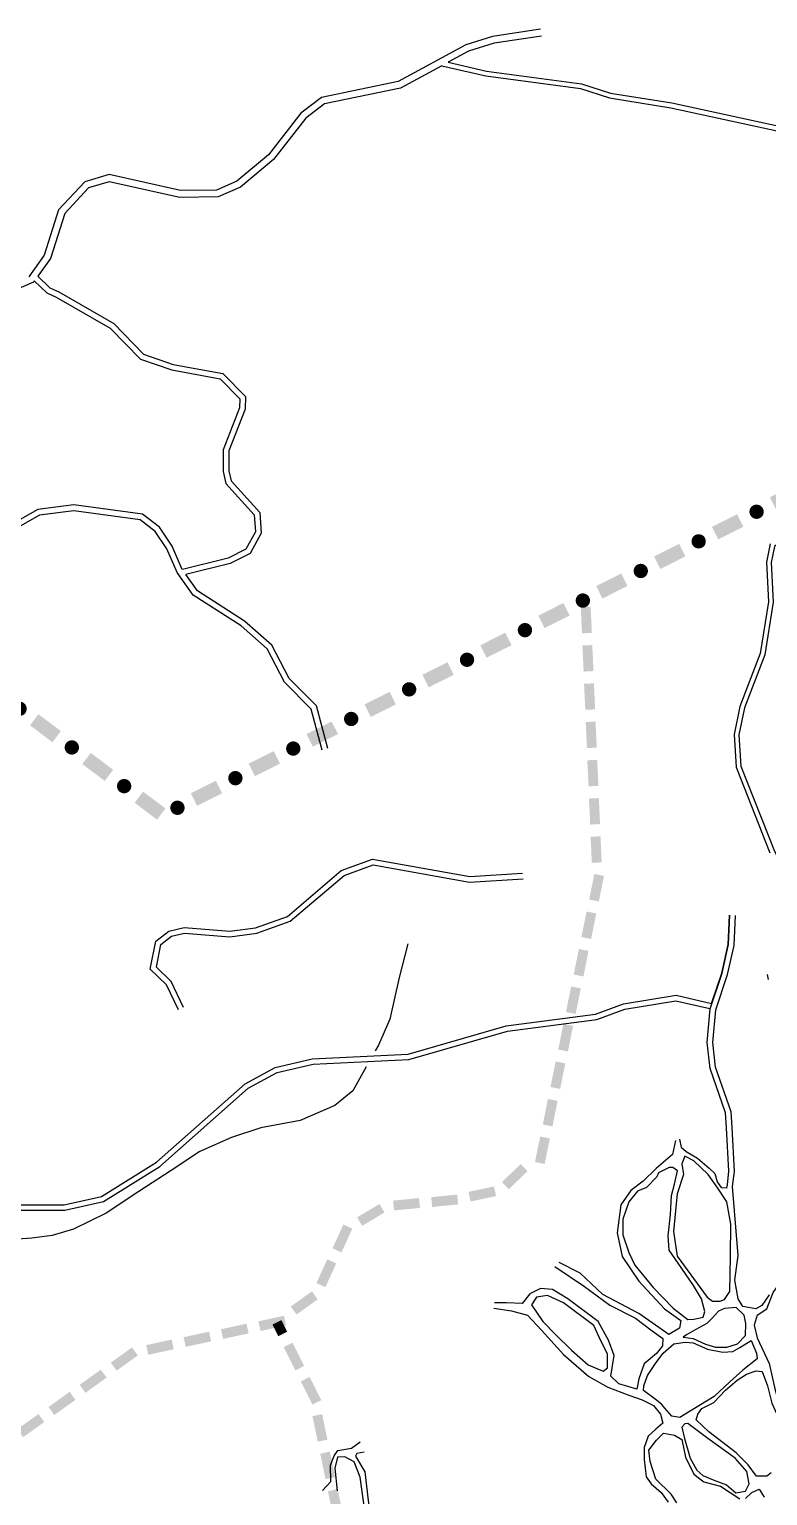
# Model space of a CAD drawing. Extents: x 682046 to 690153, y 7551609 to 7556947.
# Drawn here: x 685590 to 686558, y 7554313 to 7556233 of the extents above; entities that cross this region are included whole.
import ezdxf

# ---------------------------------------------------------------- set-up
doc = ezdxf.new("R2010")
doc.units = 0
doc.header["$LTSCALE"] = 80
doc.header["$MEASUREMENT"] = 0
for name, color, linetype in [('LIMITE-BACIA', 3, 'CONTINUOUS'), ('LIMITE-PROJETO', 1, 'CONTINUOUS'), ('RIO', 4, 'CONTINUOUS'), ('RUA', 7, 'CONTINUOUS')]:
    doc.layers.add(name, color=color, linetype=linetype)

# ---------------------------------------------------------------- blocks, each defined once
blk = doc.blocks.new('C')
at = {"layer": 'LIMITE-BACIA'}
blk.add_solid([(-33.924369, -12.897837), (-34.049212, 12.897837), (34.174054, -12.568263), (34.049212, 13.227411)], dxfattribs=at)
blk = doc.blocks.new('G1')
at = {"layer": 'LIMITE-BACIA', "xscale": 0.5, "yscale": 0.5, "zscale": 0.5}
blk.add_blockref('C', (-0.062421, 0), dxfattribs=at)
blk = doc.blocks.new('R')
at = {"layer": 'LIMITE-PROJETO', "const_width": 18.7}
blk.add_lwpolyline([(-75.231719, 0.286312, 1), (-93.931208, 0.424584, 1)], format="xyb", close=True, dxfattribs=at)
at = {"layer": 'LIMITE-PROJETO'}
blk.add_solid([(36.916794, 17.721334), (36.646701, -18.805257), (-36.376609, 18.263295), (-36.646701, -18.263295)], dxfattribs=at)
blk = doc.blocks.new('R1')
at = {"layer": 'LIMITE-BACIA', "xscale": 0.5, "yscale": 0.5, "zscale": 0.5}
blk.add_blockref('R', (0, 0.270981), dxfattribs=at)

msp = doc.modelspace()

# ---------------------------------------------------------------- linework, layer by layer
at = {"layer": 'LIMITE-BACIA'}
msp.add_solid([(685908.975464, 7554537.095438), (685920.510122, 7554542.936795), (685916.530554, 7554521.962687), (685928.065211, 7554527.804044)], dxfattribs=at)
at = {"layer": 'RIO'}
for points in [[(686086.081595, 7555035.549229), (686075.030751, 7554991.638301), (686062.59493, 7554936.909315), (686047.633171, 7554902.869611), (686043.543348, 7554895.55078)], [(686031.830516, 7554874.590401), (686014.286488, 7554843.194968), (685990.790438, 7554823.858155), (685945.180448, 7554804.521343), (685893.477626, 7554794.824133), (685855.074376, 7554782.226411), (685813.723068, 7554763.676434), (685776.102942, 7554738.795455), (685733.738979, 7554711.520101), (685690.870264, 7554682.975645), (685648.024531, 7554662.257634), (685620.382115, 7554653.970426), (685593.547023, 7554650.105709), (685563.516113, 7554648.162337)]]:
    msp.add_lwpolyline(points, dxfattribs=at)
at = {"layer": 'RUA', "linetype": 'CONTINUOUS'}
for points in [[(686260.247444, 7556232.894754), (686197.3214, 7556223.386084), (686162.190271, 7556212.496577), (686073.597425, 7556164.571093), (685973.040034, 7556143.778595), (685946.024322, 7556123.034244), (685903.834834, 7556068.748458), (685862.114397, 7556033.911647), (685835.760749, 7556022.462018), (685788.334886, 7556021.924456), (685694.738569, 7556042.685924), (685662.935469, 7556033.351063), (685628.743136, 7555996.564058), (685609.951379, 7555937.113985), (685589.761775, 7555908.958343)], [(686261.591337, 7556224.001199), (686199.336255, 7556214.593918), (686165.694907, 7556204.166194), (686139.024269, 7556189.738356)], [(686130.585415, 7556185.173245), (686076.713838, 7556156.030695), (685976.881645, 7556135.388148), (685952.417853, 7556116.603321), (685910.342782, 7556062.464757), (685866.885755, 7556026.177883), (685837.678939, 7556013.488664), (685787.399679, 7556012.918759), (685695.050652, 7556033.403554), (685667.840664, 7556025.416865), (685636.709345, 7555991.923159), (685618.095813, 7555933.036924), (685601.278936, 7555909.584756)], [(686130.585415, 7556185.173245), (686188.378756, 7556171.96864), (686312.397948, 7556155.527165), (686350.476207, 7556143.099476), (686430.851419, 7556130.303475), (686620.553971, 7556089.1187)], [(686139.024269, 7556189.738356), (686189.502114, 7556178.205193), (686313.807768, 7556161.725742), (686351.965057, 7556149.272259), (686432.021447, 7556136.527016), (686623.132013, 7556095.036558), (686690.5246, 7556048.144142), (686712.057403, 7556013.552566), (686718.326152, 7555936.538572), (686689.373353, 7555804.387403), (686705.17055, 7555717.567085), (686701.550475, 7555693.908601), (686701.653205, 7555691.968906)], [(685596.854729, 7555903.414928), (685595.60599, 7555901.673485), (685546.134547, 7555880.552444), (685492.527604, 7555868.907155), (685467.768945, 7555850.719826), (685456.31803, 7555837.626076), (685415.479139, 7555767.327091), (685392.556802, 7555751.327803), (685362.433523, 7555730.41344), (685329.78772, 7555715.852174), (685308.23284, 7555701.060612), (685284.09496, 7555673.482825), (685260.113983, 7555647.981306), (685234.847439, 7555620.082516), (685214.456172, 7555606.695739), (685197.368697, 7555596.680492)], [(685596.854729, 7555903.414928), (685613.036652, 7555887.985354), (685625.325624, 7555882.317151), (685696.267466, 7555841.651951), (685735.991683, 7555800.983994), (685777.024205, 7555786.990339), (685840.248984, 7555775.289702), (685865.941179, 7555749.081649), (685865.748255, 7555737.252979), (685844.30724, 7555682.462836), (685844.180281, 7555654.090132), (685847.899507, 7555638.346336), (685885.102545, 7555597.200934), (685886.584459, 7555575.060502), (685874.108948, 7555552.218608), (685850.916131, 7555540.68081), (685791.038367, 7555525.703396)], [(685601.278936, 7555909.584756), (685617.320463, 7555894.28905), (685628.776311, 7555889.00512), (685700.914446, 7555847.654181), (685740.116444, 7555807.52085), (685778.931782, 7555794.28334), (685843.954091, 7555782.250044), (685873.509784, 7555752.100919), (685873.243515, 7555735.775246), (685851.819256, 7555681.027922), (685851.702563, 7555654.949527), (685854.772217, 7555641.955427), (685892.429812, 7555600.307299), (685894.232247, 7555573.378137), (685879.574174, 7555546.540107), (685853.533225, 7555533.585439), (685795.358172, 7555519.03393)], [(686702.275917, 7555680.211189), (686706.57365, 7555599.063749), (686692.31269, 7555558.498317), (686676.196406, 7555541.916056), (686647.032571, 7555532.515794), (686600.634822, 7555573.09215), (686588.621977, 7555574.277024), (686566.597595, 7555555.847086), (686562.38824, 7555535.019576), (686565.07814, 7555483.024686), (686553.969691, 7555414.17548), (686527.375387, 7555344.698955), (686520.045867, 7555309.290087), (686522.784013, 7555268.381017), (686566.477559, 7555157.127298), (686596.058578, 7555099.459945)], [(685790.711236, 7555525.563932), (685777.3573, 7555556.30073), (685760.707533, 7555580.905582), (685738.737335, 7555598.168345), (685648.735004, 7555610.386557), (685601.37765, 7555604.407544), (685544.555334, 7555572.403922), (685528.559378, 7555555.945468), (685526.95415, 7555524.044021), (685536.446168, 7555496.711026), (685554.709036, 7555468.607866), (685559.354472, 7555451.437792), (685553.515097, 7555419.006661), (685542.432654, 7555396.707811), (685519.561377, 7555374.040307), (685483.732229, 7555357.573091), (685416.120761, 7555345.445107)], [(685974.065317, 7555289.166637), (685959.746271, 7555343.053909), (685924.473172, 7555378.308345), (685901.935679, 7555421.921998), (685867.706264, 7555451.856745), (685805.089606, 7555492.123546), (685783.992967, 7555521.769123), (685770.602625, 7555552.589716), (685755.023728, 7555575.612049), (685735.637068, 7555590.844834), (685648.698857, 7555602.647078), (685603.832157, 7555596.982519), (685549.286415, 7555566.261115), (685536.078323, 7555552.671131), (685534.693522, 7555525.150331), (685543.389329, 7555500.110088), (685561.801444, 7555471.777263), (685567.212808, 7555451.776233), (685560.87386, 7555416.570546), (685548.738413, 7555392.152959), (685523.999356, 7555367.634315), (685486.04902, 7555350.192193), (685417.475678, 7555337.891671)], [(686560.832727, 7555559.277053), (686556.025321, 7555535.490435), (686558.72176, 7555483.369151), (686547.824437, 7555415.828494), (686521.280511, 7555346.483576), (686513.672281, 7555309.728262), (686516.533541, 7555266.979802), (686560.653588, 7555154.640116)], [(685981.48194, 7555291.137399), (685966.632355, 7555347.021267), (685930.74257, 7555382.892061), (685908.08431, 7555426.739419), (685872.332523, 7555458.005531), (685810.484435, 7555497.778088), (685795.358172, 7555519.03393)], [(685785.747154, 7554949.275953), (685770.072842, 7554981.945909), (685748.777668, 7555002.642668), (685755.926129, 7555039.071339), (685773.304342, 7555052.415415), (685793.0423, 7555057.078201), (685852.88278, 7555052.067548), (685886.747712, 7555056.612153), (685928.473659, 7555071.613553), (685998.914345, 7555131.737717), (686040.128748, 7555146.555206), (686167.47717, 7555123.596082), (686236.70159, 7555128.229444)], [(685792.373836, 7554952.455286), (685776.133605, 7554986.304786), (685756.75716, 7555005.136735), (685762.603989, 7555034.932271), (685776.529417, 7555045.625084), (685793.594173, 7555049.656367), (685853.067085, 7555044.676492), (685888.499375, 7555049.431432), (685932.223933, 7555065.151378), (686002.664619, 7555125.275542), (686040.762468, 7555138.972561), (686167.064391, 7555116.202106), (686237.192439, 7555120.89595)], [(685475.063747, 7554676.525123), (685499.838068, 7554685.096426), (685551.760044, 7554694.004612), (685636.048384, 7554694.026917), (685684.83808, 7554705.031006), (685756.899887, 7554749.726389), (685872.994484, 7554852.310016), (685912.408659, 7554873.668146), (685961.007621, 7554885.148894), (686086.515535, 7554891.341292), (686215.295024, 7554928.097278), (686332.226073, 7554943.387621), (686368.875347, 7554957.043741), (686437.701017, 7554968.29957), (686484.272472, 7554957.46353)], [(685477.365777, 7554669.871382), (685501.596044, 7554678.254456), (685552.360571, 7554686.96406), (685636.833441, 7554686.986414), (685687.542569, 7554698.423414), (685761.116304, 7554744.05655), (685877.054854, 7554846.50229), (685914.939271, 7554867.031461), (685961.998697, 7554878.148518), (686087.670239, 7554884.348988), (686216.72548, 7554921.183679), (686333.93354, 7554936.510245), (686370.689825, 7554950.206239), (686437.462411, 7554961.126304), (686482.032111, 7554950.756023)], [(686562.5059, 7554343.167232), (686556.855887, 7554338.828799), (686543.302238, 7554338.54664), (686532.399181, 7554353.377452), (686516.468757, 7554369.286342), (686480.662292, 7554396.596237), (686464.027156, 7554412.457959), (686466.374752, 7554419.68808), (686471.541297, 7554427.106881), (686487.278749, 7554435.233193), (686502.497769, 7554451.105095), (686517.905334, 7554464.160446), (686530.11915, 7554472.050912), (686542.568616, 7554476.420681), (686550.414909, 7554475.531255), (686557.325242, 7554456.896731), (686563.007476, 7554434.286853), (686578.009137, 7554401.697304), (686587.875303, 7554381.55346)], [(686438.627766, 7554303.5809), (686431.483995, 7554315.126834), (686411.04242, 7554334.97755), (686403.84928, 7554357.83694), (686402.154837, 7554372.576782), (686411.877425, 7554385.958923), (686421.178058, 7554395.069001), (686435.5083, 7554392.491664), (686445.093925, 7554386.767588), (686450.172879, 7554363.76669), (686460.889628, 7554341.143144), (686474.281721, 7554331.430049), (686495.894883, 7554325.803681), (686521.081049, 7554309.099702)], [(686528.833056, 7554309.618564), (686536.818499, 7554317.22604), (686546.78472, 7554321.653615), (686553.127751, 7554311.107171)]]:
    msp.add_lwpolyline(points, dxfattribs=at)
at = {"layer": 'RUA'}
for points in [[(686504.446657, 7554716.057888), (686505.319625, 7554719.896007), (686506.916578, 7554737.91252), (686503.842748, 7554794.775388), (686502.528666, 7554814.408347), (686482.366514, 7554872.55386), (686478.543159, 7554906.460573), (686482.5159, 7554950.546098), (686498.111486, 7554997.238358), (686506.447976, 7555034.623658), (686508.255431, 7555073.023721)], [(686484.272472, 7554957.46353), (686497.604597, 7554997.379123), (686505.925316, 7555034.693699), (686507.730638, 7555073.048423)], [(686559.698974, 7554575.893496), (686550.251961, 7554561.921537), (686542.377819, 7554557.689034), (686525.101138, 7554560.979212), (686519.241858, 7554570.962326), (686514.60142, 7554595.397831), (686519.061316, 7554627.378447), (686511.609892, 7554718.05293), (686514.245642, 7554737.619583), (686511.13214, 7554795.21634), (686509.749447, 7554815.874373), (686489.532101, 7554874.179061), (686485.882729, 7554906.542835), (686489.712464, 7554949.041412), (686505.157108, 7554995.281761), (686513.712803, 7555033.650095), (686515.549922, 7555072.680376)], [(686557.123797, 7554995.602996), (686558.306519, 7554989.012335)], [(686436.780428, 7554778.330686), (686433.176753, 7554759.986415), (686411.455336, 7554741.63632), (686394.463452, 7554724.809675), (686378.352382, 7554712.869476), (686365.128801, 7554693.881296), (686360.326431, 7554657.3537), (686367.227271, 7554626.436894), (686388.71881, 7554594.082947), (686422.556907, 7554557.727896), (686444.125071, 7554542.275306), (686442.363444, 7554532.502416), (686428.416096, 7554524.327638), (686389.128487, 7554551.869825), (686341.584297, 7554576.445648), (686311.916596, 7554604.63172), (686284.416406, 7554618.480425)], [(686442.203122, 7554779.825981), (686444.180862, 7554769.336755), (686450.927007, 7554763.840187), (686465.971079, 7554755.075245), (686480.874901, 7554742.05228), (686488.580968, 7554734.920492), (686491.43362, 7554724.064965), (686496.599752, 7554716.763172), (686504.72779, 7554716.032619)], [(686278.725639, 7554613.272038), (686317.932829, 7554586.931334), (686350.96674, 7554562.591168), (686384.720627, 7554545.540441), (686406.369211, 7554528.886341), (686420.320351, 7554518.958279), (686419.761213, 7554509.265875), (686411.987143, 7554499.090558), (686395.956491, 7554485.948875), (686388.825771, 7554466.161639), (686386.102912, 7554452.703788), (686362.692701, 7554459.584998), (686352.349026, 7554469.754516), (686356.592257, 7554496.589707), (686349.212696, 7554516.612626), (686335.49902, 7554541.03905), (686296.050573, 7554570.984231), (686275.926154, 7554582.912831), (686260.132966, 7554584.269512), (686246.105198, 7554577.296242), (686236.08699, 7554564.556961), (686215.483848, 7554565.5917), (686199.771081, 7554565.746871)], [(686543.918164, 7554549.629866), (686556.740682, 7554557.979788), (686565.148787, 7554578.969307), (686574.101338, 7554591.824569), (686584.085774, 7554601.480604), (686591.032274, 7554601.120801)], [(686199.051105, 7554558.457434), (686222.22006, 7554555.1807), (686243.144875, 7554549.340028), (686261.34683, 7554530.041505), (686290.053299, 7554498.170471), (686323.408885, 7554469.024346), (686348.504096, 7554455.014696), (686375.763029, 7554444.770466), (686393.080379, 7554438.688337), (686408.073171, 7554431.243729), (686417.294776, 7554419.792242), (686420.503941, 7554407.938302), (686411.366545, 7554400.085491), (686401.10708, 7554390.950686), (686396.059662, 7554376.130381), (686395.902617, 7554360.430534), (686398.633061, 7554337.682706), (686405.288852, 7554328.473215), (686418.117923, 7554317.263185), (686427.419949, 7554304.610163)], [(686543.918164, 7554549.629866), (686539.972008, 7554536.36723), (686543.922053, 7554519.656464), (686559.62128, 7554486.049648), (686567.615605, 7554451.219824), (686574.903005, 7554426.952145), (686586.654402, 7554399.446757), (686594.924839, 7554392.220054)], [(685974.235509, 7554320.130701), (685985.318889, 7554331.639696), (685984.95676, 7554353.149769), (685989.531596, 7554365.299818), (685994.465133, 7554372.090335), (686012.559306, 7554375.454849), (686023.857923, 7554383.748111)], [(686032.033569, 7554277.700532), (686023.72458, 7554337.440423), (686015.924583, 7554357.375949), (686003.621526, 7554364.089465), (685993.966287, 7554363.443216), (685990.607783, 7554349.221128), (685993.689451, 7554319.279376)], [(686029.081843, 7554370.100466), (686019.498351, 7554368.382306), (686017.56799, 7554365.022937), (686029.73093, 7554344.302747), (686034.387633, 7554306.929398), (686041.907418, 7554258.980553), (686045.993554, 7554214.032024), (686047.934065, 7554168.939858), (686046.656162, 7554123.6323), (686077.62061, 7554144.009001), (686092.923446, 7554156.8771), (686098.352456, 7554188.465232), (686088.400088, 7554240.558111), (686074.515247, 7554287.00424)]]:
    msp.add_lwpolyline(points, dxfattribs=at)
at = {"layer": 'RUA', "linetype": 'CONTINUOUS'}
for points in [[(686412.715043, 7554730.54635), (686398.932325, 7554716.550738), (686386.993036, 7554711.666263), (686375.652613, 7554697.834095), (686368.167503, 7554675.27222), (686367.900406, 7554654.827599), (686375.992122, 7554631.67416), (686383.648281, 7554615.028131), (686407.697906, 7554585.589203), (686434.026544, 7554558.753978), (686453.025663, 7554543.684242), (686461.166671, 7554544.229139), (686473.269319, 7554546.67336), (686475.22161, 7554554.157649), (686470.821875, 7554571.021638), (686460.66898, 7554588.317609), (686440.310013, 7554617.59506), (686428.528907, 7554634.782051), (686427.276681, 7554653.490845), (686430.310175, 7554681.474245), (686431.933261, 7554706.094974), (686435.837868, 7554721.063579), (686439.579143, 7554738.472441), (686433.553758, 7554742.971576), (686428.669148, 7554742.644637), (686414.770874, 7554735.9057)], [(686495.571593, 7554567.775769), (686501.16142, 7554569.784045), (686508.214829, 7554580.469531), (686509.236435, 7554626.293825), (686509.661741, 7554668.809913), (686504.445313, 7554697.875259), (686492.609761, 7554715.875685), (686479.960129, 7554733.821623), (686460.797649, 7554751.33164), (686449.344504, 7554757.510143), (686445.113229, 7554747.422101), (686447.276646, 7554733.461085), (686439.256406, 7554708.401104), (686434.371934, 7554658.879874), (686439.348413, 7554626.729981), (686478.466157, 7554573.177893), (686485.432989, 7554567.703806)], [(686395.689976, 7554457.048724), (686400.494519, 7554470.506384), (686410.863308, 7554486.071406), (686420.870308, 7554499.629424), (686434.927614, 7554511.97141), (686449.678533, 7554513.950145), (686460.149532, 7554513.163891), (686479.05142, 7554505.010734), (686499.170749, 7554500.904639), (686512.012136, 7554501.764145), (686521.06594, 7554507.32716), (686536.078785, 7554516.511066), (686543.161661, 7554499.635604), (686544.15103, 7554492.266305), (686525.286836, 7554477.619769), (686507.970438, 7554462.085411), (686487.427924, 7554442.865229), (686469.78122, 7554432.265784), (686442.619829, 7554415.576791), (686432.08277, 7554417.350018), (686422.959812, 7554427.644807), (686418.645263, 7554432.808729), (686410.247403, 7554439.682159), (686394.913945, 7554450.757777)]]:
    msp.add_lwpolyline(points, close=True, dxfattribs=at)
at = {"layer": 'RUA'}
for points in [[(686248.272711, 7554562.95885), (686263.028039, 7554541.015878), (686279.86667, 7554524.039836), (686300.55402, 7554503.7008), (686322.363442, 7554484.643708), (686342.246607, 7554476.319557), (686348.017792, 7554480.326461), (686348.014, 7554498.429301), (686336.866137, 7554520.61373), (686329.808252, 7554535.830663), (686290.359806, 7554565.775844), (686269.193735, 7554575.220992), (686254.844292, 7554573.053682)], [(686447.010072, 7554520.463493), (686460.016636, 7554518.855557), (686476.382959, 7554511.524082), (686489.55465, 7554507.4487), (686504.437719, 7554507.453441), (686518.035714, 7554511.833506), (686528.701753, 7554522.957112), (686529.159516, 7554538.354474), (686526.918105, 7554549.605572), (686516.346468, 7554559.307713), (686501.035576, 7554558.282917), (686493.331357, 7554554.793047), (686485.496588, 7554545.841733), (686478.056614, 7554538.403948), (686463.702034, 7554530.503351), (686451.256988, 7554523.721957)], [(686528.549153, 7554319.148125), (686533.574309, 7554328.679334), (686530.376132, 7554344.733125), (686515.056159, 7554362.097472), (686479.343978, 7554387.999106), (686453.264554, 7554407.472492), (686449.036182, 7554407.189477), (686445.09059, 7554402.681594), (686448.899245, 7554388.083262), (686456.280879, 7554362.407292), (686465.116904, 7554346.730855), (686472.682605, 7554339.456956), (686486.496628, 7554334.015897), (686503.928549, 7554327.402368), (686515.958297, 7554316.89079)]]:
    msp.add_lwpolyline(points, close=True, dxfattribs=at)

# ---------------------------------------------------------------- block references
at = {"layer": 'LIMITE-BACIA', "xscale": 1.002437, "yscale": 1.002437, "zscale": 1.002437}
for p, rotation in [((686320.033885, 7555459.449713), 272.45568), ((686322.181434, 7555409.373911), 272.45568), ((686324.328983, 7555359.29811), 272.45568), ((686326.476532, 7555309.222309), 272.45568), ((686328.624081, 7555259.146508), 272.45568), ((686330.77163, 7555209.070707), 272.45568), ((686332.919178, 7555158.994906), 272.45568), ((686333.482936, 7555109.04665), 258.335948), ((686323.349662, 7555059.959843), 258.335948), ((686313.216387, 7555010.873037), 258.335948), ((686303.083112, 7554961.78623), 258.335948), ((686292.949837, 7554912.699424), 258.335948), ((686282.816562, 7554863.612617), 258.335948), ((686272.683287, 7554814.525811), 258.335948), ((686262.550012, 7554765.439005), 258.335948), ((686226.275335, 7554730.896142), 223.484716), ((686134.452295, 7554699.322098), 185.226488), ((686183.715855, 7554708.2286), 191.803284), ((686037.663843, 7554680.774279), 210.54092), ((686084.538853, 7554694.756351), 185.226488), ((686000.46006, 7554649.902861), 245.126809), ((685979.378249, 7554604.430286), 245.126809), ((685950.379542, 7554565.537149), 215.415772), ((685859.494384, 7554528.398257), 191.947944), ((685908.53038, 7554538.774624), 191.947944), ((685761.422394, 7554507.645524), 191.947944), ((685810.458389, 7554518.02189), 191.947944), ((685936.955454, 7554495.219678), 296.58118), ((685714.673395, 7554492.054515), 215.413898), ((685673.824743, 7554463.009974), 215.413898), ((685959.383237, 7554450.395663), 296.58118), ((685632.97609, 7554433.965432), 215.413898), ((685592.127437, 7554404.92089), 215.413898), ((685971.021632, 7554401.829037), 281.679969), ((685981.168543, 7554352.745048), 281.679969), ((685991.315454, 7554303.661058), 281.679969)]:
    msp.add_blockref('G1', p, dxfattribs=dict(at, rotation=rotation))
at = {"layer": 'LIMITE-PROJETO', "xscale": 1.002437, "yscale": 1.002437, "zscale": 1.002437}
for p, rotation in [((686581.179931, 7555620.202961), 27.057003), ((686505.298362, 7555581.444229), 27.057003), ((686429.416794, 7555542.685497), 27.057003), ((686353.535225, 7555503.926765), 27.057003), ((686277.653657, 7555465.168033), 27.057003), ((686201.772089, 7555426.409301), 27.057003), ((686125.89052, 7555387.650569), 27.057003), ((686050.008952, 7555348.891837), 27.057003), ((685611.314048, 7555317.807672), 323.5255950000001), ((685974.127383, 7555310.133105), 27.057003), ((685679.831002, 7555267.155143), 323.5255950000001), ((685898.245815, 7555271.374373), 27.057003), ((685748.347956, 7555216.502614), 323.5255950000001), ((685822.364247, 7555232.615642), 27.057003)]:
    msp.add_blockref('R1', p, dxfattribs=dict(at, rotation=rotation))

doc.saveas('drawing.dxf')
